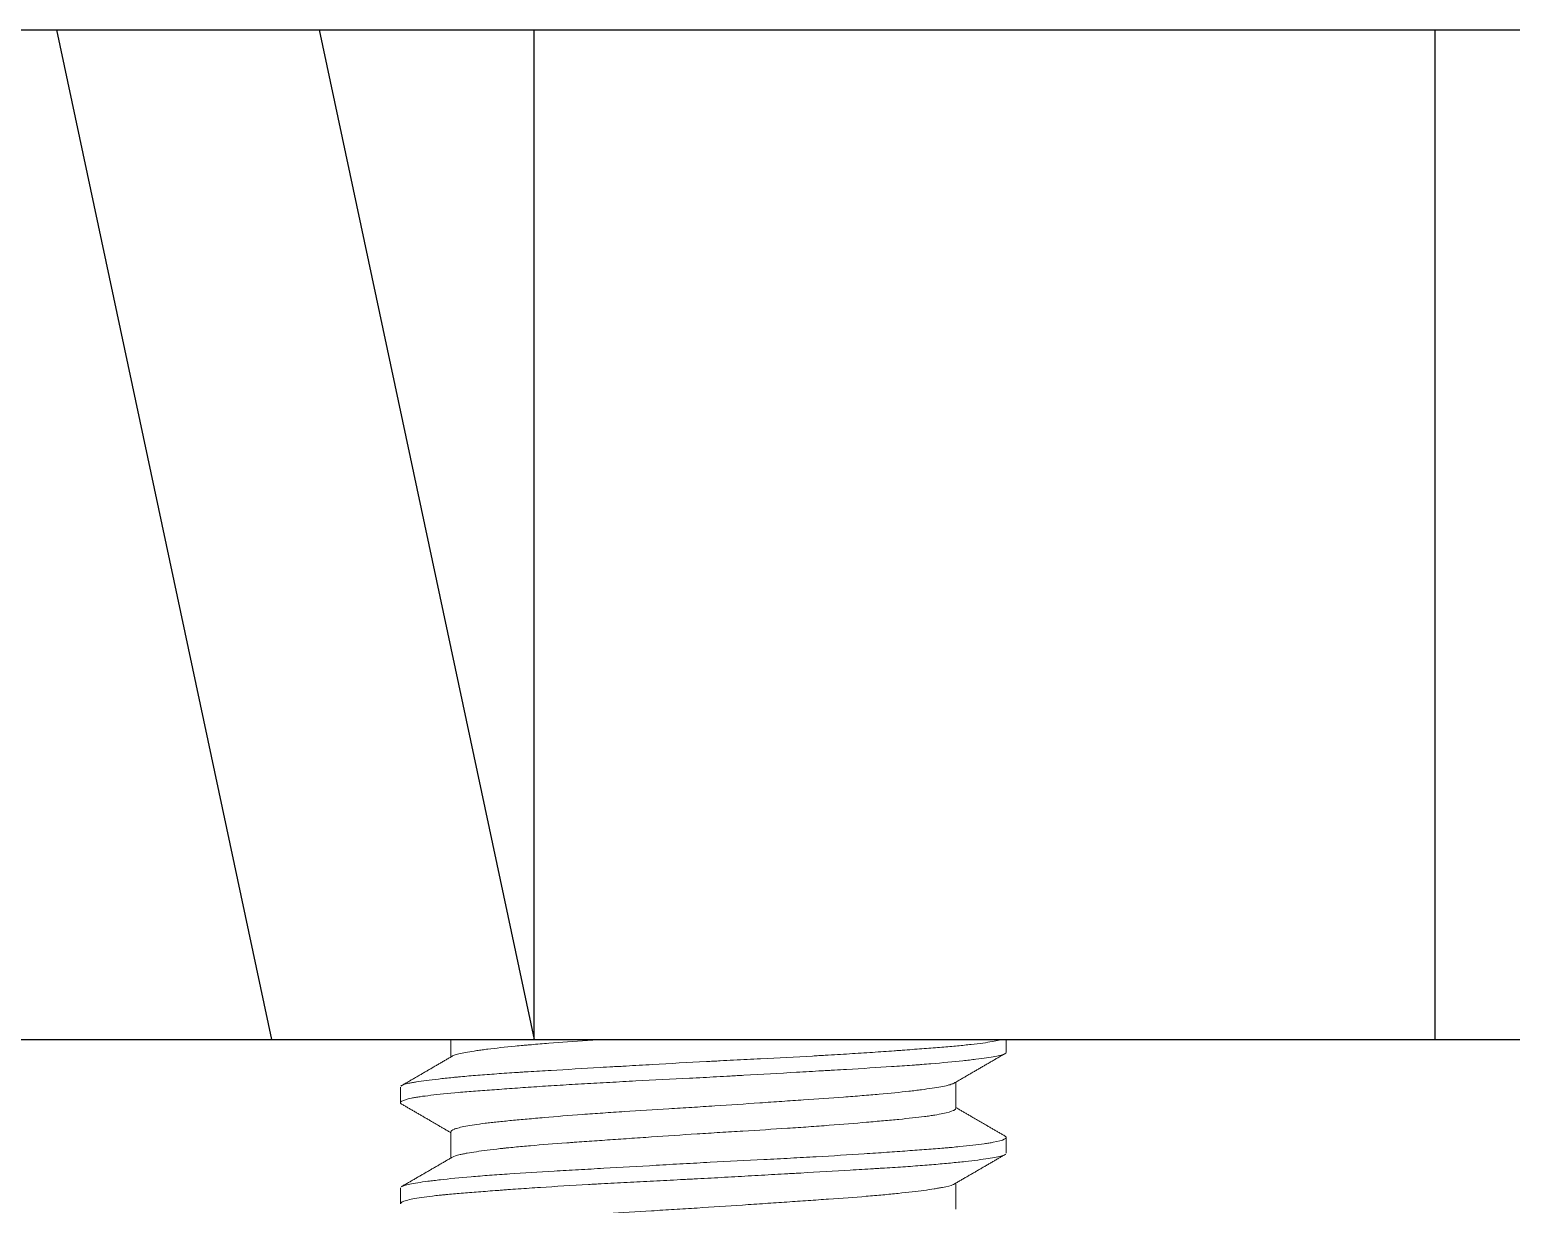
# Model space of a CAD drawing. Extents: x 9509 to 10103, y -14876 to -14456.
# Drawn here: x 9587.74 to 9602.42, y -14784.48 to -14772.84 of the extents above; entities that cross this region are included whole.
import ezdxf

# ---------------------------------------------------------------- set-up
doc = ezdxf.new("R2010")
doc.units = 0
doc.header["$MEASUREMENT"] = 0
doc.linetypes.add('HIDDEN2', pattern=[4.7625, 3.175, -1.5875])
doc.layers.get('0').update_dxf_attribs({"linetype": 'CONTINUOUS'})
doc.layers.add('1', color=4, linetype='HIDDEN2')

msp = doc.modelspace()

# ---------------------------------------------------------------- linework, layer by layer
at = {"color": 7, "linetype": 'Continuous'}
for p, q in [((9575.415, -14772.841), (9627.165, -14772.841)), ((9590.14, -14782.841), (9588.012, -14772.841)), ((9590.61, -14772.841), (9592.738, -14782.841)), ((9592.738, -14782.841), (9592.738, -14772.841)), ((9601.665, -14782.841), (9601.665, -14772.841)), ((9579.665, -14782.841), (9623.793, -14782.841))]:
    msp.add_line(p, q, dxfattribs=at)
at = {"layer": '1', "color": 7, "linetype": 'Continuous', "lineweight": 18}
for p, q in [((9591.915, -14782.841), (9591.915, -14783.015)), ((9597.415, -14782.968), (9597.415, -14782.841)), ((9596.915, -14783.524), (9596.915, -14783.266)), ((9591.415, -14783.313), (9591.415, -14783.469)), ((9591.915, -14783.757), (9591.915, -14784.015)), ((9597.415, -14783.968), (9597.415, -14783.813)), ((9596.915, -14784.524), (9596.915, -14784.266)), ((9591.415, -14784.313), (9591.415, -14784.468))]:
    msp.add_line(p, q, dxfattribs=at)
for points, knots in [([(9597.415, -14782.969), (9597.415, -14782.969), (9597.415, -14782.969), (9597.415, -14782.974), (9597.411, -14782.979), (9597.4, -14782.985), (9597.398, -14782.986), (9597.393, -14782.988), (9597.39, -14782.989), (9597.38, -14782.992), (9597.373, -14782.995), (9597.332, -14783.006), (9597.284, -14783.015), (9597.189, -14783.029), (9597.154, -14783.034), (9597.104, -14783.04), (9597.094, -14783.041), (9597.074, -14783.043), (9597.042, -14783.047), (9597.009, -14783.051), (9596.893, -14783.063), (9596.788, -14783.073), (9596.641, -14783.085), (9596.595, -14783.089), (9596.548, -14783.093), (9596.516, -14783.095), (9596.5, -14783.096), (9596.418, -14783.102), (9596.35, -14783.107), (9596.14, -14783.12), (9595.991, -14783.129), (9595.794, -14783.141), (9595.754, -14783.143), (9595.693, -14783.147), (9595.672, -14783.148), (9595.631, -14783.15), (9595.528, -14783.156), (9595.423, -14783.162), (9595.168, -14783.177), (9594.994, -14783.187), (9594.794, -14783.198), (9594.772, -14783.199), (9594.727, -14783.202), (9594.704, -14783.203), (9594.637, -14783.207), (9594.592, -14783.209), (9594.458, -14783.217), (9594.368, -14783.221), (9594.101, -14783.235), (9593.924, -14783.244), (9593.704, -14783.255), (9593.66, -14783.258), (9593.574, -14783.262), (9593.531, -14783.265), (9593.403, -14783.271), (9593.236, -14783.281), (9593.075, -14783.29), (9592.957, -14783.298), (9592.918, -14783.3), (9592.841, -14783.305), (9592.802, -14783.307), (9592.689, -14783.315), (9592.544, -14783.325), (9592.41, -14783.335), (9592.281, -14783.344), (9592.219, -14783.349), (9592.13, -14783.356), (9592.101, -14783.358), (9592.045, -14783.363), (9592.018, -14783.365), (9591.885, -14783.377), (9591.793, -14783.386), (9591.676, -14783.4), (9591.641, -14783.404), (9591.593, -14783.411), (9591.578, -14783.414), (9591.55, -14783.419), (9591.537, -14783.421), (9591.477, -14783.434), (9591.445, -14783.444), (9591.42, -14783.459), (9591.416, -14783.463), (9591.415, -14783.471), (9591.416, -14783.473), (9591.42, -14783.478), (9591.423, -14783.48), (9591.427, -14783.482)], [0, 0, 0, 0, 0.000888, 0.000888, 0.028641, 0.028641, 0.035579, 0.035579, 0.042518, 0.042518, 0.056394, 0.056394, 0.111901, 0.111901, 0.139654, 0.139654, 0.146592, 0.146592, 0.15353, 0.167407, 0.167407, 0.222913, 0.222913, 0.23679, 0.243728, 0.243728, 0.250666, 0.250666, 0.278419, 0.278419, 0.333925, 0.333925, 0.347802, 0.347802, 0.35474, 0.35474, 0.361679, 0.389432, 0.389432, 0.444938, 0.444938, 0.451876, 0.451876, 0.458814, 0.458814, 0.472691, 0.472691, 0.500444, 0.500444, 0.55595, 0.55595, 0.569827, 0.569827, 0.583703, 0.583703, 0.611456, 0.63921, 0.63921, 0.653086, 0.653086, 0.666963, 0.666963, 0.694716, 0.722469, 0.722469, 0.750222, 0.750222, 0.764099, 0.764099, 0.777975, 0.777975, 0.833481, 0.833481, 0.861234, 0.861234, 0.875111, 0.875111, 0.888988, 0.888988, 0.944494, 0.944494, 0.972247, 0.972247, 0.986123, 0.986123, 1, 1, 1, 1]), ([(9591.425, -14783.3), (9591.43, -14783.296), (9591.438, -14783.293), (9591.461, -14783.285), (9591.478, -14783.281), (9591.51, -14783.274), (9591.522, -14783.271), (9591.547, -14783.267), (9591.56, -14783.265), (9591.632, -14783.253), (9591.705, -14783.244), (9591.835, -14783.229), (9591.882, -14783.224), (9591.945, -14783.218), (9591.958, -14783.216), (9591.984, -14783.214), (9592.024, -14783.21), (9592.065, -14783.206), (9592.15, -14783.199), (9592.21, -14783.194), (9592.335, -14783.185), (9592.4, -14783.18), (9592.502, -14783.173), (9592.554, -14783.17), (9592.608, -14783.166), (9592.644, -14783.164), (9592.662, -14783.163), (9592.755, -14783.157), (9592.83, -14783.153), (9593.062, -14783.139), (9593.223, -14783.13), (9593.434, -14783.117), (9593.477, -14783.115), (9593.541, -14783.111), (9593.563, -14783.11), (9593.606, -14783.108), (9593.715, -14783.101), (9593.824, -14783.095), (9594.088, -14783.08), (9594.266, -14783.07), (9594.469, -14783.06), (9594.491, -14783.058), (9594.536, -14783.056), (9594.559, -14783.055), (9594.626, -14783.051), (9594.671, -14783.049), (9594.805, -14783.042), (9594.894, -14783.038), (9595.157, -14783.024), (9595.328, -14783.015), (9595.518, -14783.005), (9595.539, -14783.003), (9595.58, -14783.001), (9595.643, -14782.997), (9595.704, -14782.994), (9595.824, -14782.987), (9595.98, -14782.977), (9596.129, -14782.967), (9596.236, -14782.96), (9596.289, -14782.956), (9596.341, -14782.952), (9596.376, -14782.95), (9596.393, -14782.948), (9596.477, -14782.942), (9596.542, -14782.937), (9596.664, -14782.928), (9596.78, -14782.919), (9596.884, -14782.91), (9596.957, -14782.903), (9596.981, -14782.901), (9597.026, -14782.896), (9597.048, -14782.894), (9597.153, -14782.882), (9597.222, -14782.873), (9597.303, -14782.858), (9597.326, -14782.853), (9597.355, -14782.846), (9597.363, -14782.843), (9597.371, -14782.841), (9597.371, -14782.841), (9597.372, -14782.841)], [0, 0, 0, 0, 0.0220455, 0.0220455, 0.0513607, 0.0513607, 0.0660183, 0.0660183, 0.0806759, 0.0806759, 0.1393064, 0.1393064, 0.1686216, 0.1686216, 0.1759504, 0.1759504, 0.1832792, 0.1979369, 0.1979369, 0.2272521, 0.2272521, 0.2565673, 0.2565673, 0.2712249, 0.2785537, 0.2785537, 0.2858825, 0.2858825, 0.3151978, 0.3151978, 0.3738282, 0.3738282, 0.3884858, 0.3884858, 0.3958146, 0.3958146, 0.4031435, 0.4324587, 0.4324587, 0.4910891, 0.4910891, 0.4984179, 0.4984179, 0.5057467, 0.5057467, 0.5204044, 0.5204044, 0.5497196, 0.5497196, 0.60835, 0.60835, 0.6156789, 0.6156789, 0.6230077, 0.6376653, 0.6376653, 0.6669805, 0.6962957, 0.6962957, 0.7109533, 0.7182822, 0.7182822, 0.725611, 0.725611, 0.7549262, 0.7549262, 0.7842414, 0.8135566, 0.8135566, 0.8282143, 0.8282143, 0.8428719, 0.8428719, 0.9015023, 0.9015023, 0.9308176, 0.9308176, 0.9454752, 0.9454752, 0.9457088, 0.9457088, 0.9457088, 0.9457088]), ([(9591.927, -14783.009), (9591.93, -14783.006), (9591.934, -14783.004), (9591.944, -14783), (9591.95, -14782.998), (9591.985, -14782.986), (9592.026, -14782.977), (9592.107, -14782.963), (9592.137, -14782.958), (9592.188, -14782.95), (9592.206, -14782.948), (9592.242, -14782.943), (9592.261, -14782.94), (9592.36, -14782.928), (9592.45, -14782.918), (9592.577, -14782.906), (9592.616, -14782.902), (9592.656, -14782.898), (9592.684, -14782.896), (9592.698, -14782.895), (9592.768, -14782.889), (9592.826, -14782.884), (9593.005, -14782.87), (9593.133, -14782.861), (9593.302, -14782.849), (9593.336, -14782.847), (9593.388, -14782.843), (9593.405, -14782.842), (9593.422, -14782.841)], [0, 0, 0, 0, 0.0132906, 0.0132906, 0.028257, 0.028257, 0.0881229, 0.0881229, 0.1180559, 0.1180559, 0.1330224, 0.1330224, 0.1479888, 0.1479888, 0.2078547, 0.2078547, 0.2228212, 0.2303044, 0.2303044, 0.2377877, 0.2377877, 0.2677206, 0.2677206, 0.3275865, 0.3275865, 0.342553, 0.342553, 0.3498205, 0.3498205, 0.3498205, 0.3498205]), ([(9596.896, -14783.277), (9596.892, -14783.279), (9596.887, -14783.281), (9596.875, -14783.285), (9596.865, -14783.289), (9596.852, -14783.292), (9596.844, -14783.294), (9596.839, -14783.296), (9596.796, -14783.306), (9596.744, -14783.316), (9596.649, -14783.33), (9596.614, -14783.335), (9596.557, -14783.342), (9596.537, -14783.345), (9596.495, -14783.35), (9596.474, -14783.352), (9596.364, -14783.365), (9596.266, -14783.375), (9596.104, -14783.389), (9596.047, -14783.394), (9595.958, -14783.401), (9595.928, -14783.403), (9595.867, -14783.408), (9595.836, -14783.41), (9595.678, -14783.422), (9595.546, -14783.431), (9595.338, -14783.445), (9595.267, -14783.45), (9595.122, -14783.46), (9595.049, -14783.465), (9594.828, -14783.48), (9594.679, -14783.49), (9594.49, -14783.503), (9594.452, -14783.505), (9594.376, -14783.51), (9594.338, -14783.512), (9594.224, -14783.52), (9594.149, -14783.524), (9593.925, -14783.538), (9593.778, -14783.547), (9593.598, -14783.559), (9593.562, -14783.561), (9593.49, -14783.566), (9593.455, -14783.568), (9593.351, -14783.576), (9593.283, -14783.58), (9593.085, -14783.595), (9592.959, -14783.605), (9592.812, -14783.618), (9592.782, -14783.62), (9592.726, -14783.625), (9592.698, -14783.628), (9592.617, -14783.635), (9592.565, -14783.64), (9592.467, -14783.649), (9592.421, -14783.654), (9592.355, -14783.66), (9592.323, -14783.664), (9592.293, -14783.667), (9592.273, -14783.67), (9592.263, -14783.671), (9592.177, -14783.682), (9592.114, -14783.691), (9592.037, -14783.706), (9592.015, -14783.711), (9591.986, -14783.718), (9591.978, -14783.721), (9591.966, -14783.724), (9591.962, -14783.726), (9591.955, -14783.728), (9591.952, -14783.729), (9591.926, -14783.74), (9591.915, -14783.749), (9591.915, -14783.758)], [0, 0, 0, 0, 0.013221, 0.013221, 0.028245, 0.035757, 0.035757, 0.043269, 0.043269, 0.103365, 0.103365, 0.133413, 0.133413, 0.148437, 0.148437, 0.163461, 0.163461, 0.223557, 0.223557, 0.253605, 0.253605, 0.268629, 0.268629, 0.283653, 0.283653, 0.34375, 0.34375, 0.373798, 0.373798, 0.403846, 0.403846, 0.463942, 0.463942, 0.478966, 0.478966, 0.49399, 0.49399, 0.524038, 0.524038, 0.584134, 0.584134, 0.599158, 0.599158, 0.614182, 0.614182, 0.64423, 0.64423, 0.704326, 0.704326, 0.71935, 0.71935, 0.734374, 0.734374, 0.764422, 0.764422, 0.79447, 0.79447, 0.809494, 0.817006, 0.817006, 0.824518, 0.824518, 0.884614, 0.884614, 0.914662, 0.914662, 0.929687, 0.929687, 0.937199, 0.937199, 0.944711, 0.944711, 1, 1, 1, 1]), ([(9591.929, -14784.007), (9591.944, -14783.999), (9591.969, -14783.991), (9592.016, -14783.98), (9592.027, -14783.977), (9592.051, -14783.973), (9592.063, -14783.97), (9592.104, -14783.963), (9592.134, -14783.958), (9592.233, -14783.944), (9592.311, -14783.934), (9592.413, -14783.922), (9592.425, -14783.921), (9592.448, -14783.919), (9592.46, -14783.917), (9592.496, -14783.914), (9592.521, -14783.911), (9592.596, -14783.904), (9592.649, -14783.899), (9592.815, -14783.885), (9592.934, -14783.875), (9593.079, -14783.865), (9593.095, -14783.864), (9593.128, -14783.861), (9593.177, -14783.858), (9593.227, -14783.854), (9593.328, -14783.847), (9593.465, -14783.838), (9593.607, -14783.828), (9593.716, -14783.82), (9593.753, -14783.818), (9593.827, -14783.813), (9593.864, -14783.81), (9594.051, -14783.798), (9594.202, -14783.787), (9594.428, -14783.773), (9594.504, -14783.768), (9594.618, -14783.761), (9594.656, -14783.759), (9594.732, -14783.754), (9594.77, -14783.752), (9594.958, -14783.74), (9595.105, -14783.731), (9595.319, -14783.717), (9595.389, -14783.712), (9595.493, -14783.705), (9595.528, -14783.702), (9595.596, -14783.697), (9595.629, -14783.695), (9595.794, -14783.682), (9595.917, -14783.672), (9596.062, -14783.66), (9596.09, -14783.657), (9596.146, -14783.652), (9596.173, -14783.65), (9596.254, -14783.643), (9596.305, -14783.638), (9596.448, -14783.624), (9596.533, -14783.615), (9596.624, -14783.603), (9596.642, -14783.601), (9596.667, -14783.597), (9596.676, -14783.596), (9596.692, -14783.593), (9596.7, -14783.592), (9596.738, -14783.586), (9596.765, -14783.581), (9596.836, -14783.566), (9596.871, -14783.556), (9596.894, -14783.545), (9596.897, -14783.544), (9596.901, -14783.541), (9596.903, -14783.54), (9596.908, -14783.536), (9596.911, -14783.534), (9596.914, -14783.529), (9596.915, -14783.527), (9596.915, -14783.524)], [0, 0, 0, 0, 0.054327, 0.054327, 0.069351, 0.069351, 0.084375, 0.084375, 0.114423, 0.114423, 0.174519, 0.174519, 0.182031, 0.182031, 0.189543, 0.189543, 0.204567, 0.204567, 0.234615, 0.234615, 0.294711, 0.294711, 0.302223, 0.302223, 0.309735, 0.324759, 0.324759, 0.354807, 0.384855, 0.384855, 0.399879, 0.399879, 0.414904, 0.414904, 0.475, 0.475, 0.505048, 0.505048, 0.520072, 0.520072, 0.535096, 0.535096, 0.595192, 0.595192, 0.62524, 0.62524, 0.640264, 0.640264, 0.655288, 0.655288, 0.715384, 0.715384, 0.730408, 0.730408, 0.745432, 0.745432, 0.775481, 0.775481, 0.835577, 0.835577, 0.850601, 0.850601, 0.858113, 0.858113, 0.865625, 0.865625, 0.895673, 0.895673, 0.955769, 0.955769, 0.963281, 0.963281, 0.970793, 0.970793, 0.985817, 0.985817, 1, 1, 1, 1]), ([(9591.428, -14784.298), (9591.43, -14784.297), (9591.432, -14784.296), (9591.438, -14784.293), (9591.441, -14784.292), (9591.447, -14784.29), (9591.45, -14784.289), (9591.483, -14784.279), (9591.527, -14784.27), (9591.616, -14784.256), (9591.65, -14784.251), (9591.696, -14784.245), (9591.706, -14784.244), (9591.726, -14784.241), (9591.736, -14784.24), (9591.767, -14784.237), (9591.788, -14784.234), (9591.899, -14784.222), (9592.001, -14784.212), (9592.173, -14784.197), (9592.234, -14784.192), (9592.33, -14784.185), (9592.363, -14784.183), (9592.429, -14784.178), (9592.463, -14784.176), (9592.635, -14784.164), (9592.782, -14784.155), (9593.016, -14784.142), (9593.096, -14784.137), (9593.261, -14784.127), (9593.344, -14784.123), (9593.597, -14784.108), (9593.77, -14784.098), (9593.992, -14784.086), (9594.036, -14784.083), (9594.126, -14784.078), (9594.171, -14784.076), (9594.306, -14784.068), (9594.395, -14784.063), (9594.663, -14784.049), (9594.84, -14784.04), (9595.06, -14784.029), (9595.104, -14784.027), (9595.192, -14784.022), (9595.236, -14784.02), (9595.365, -14784.013), (9595.449, -14784.009), (9595.698, -14783.994), (9595.857, -14783.985), (9596.047, -14783.972), (9596.085, -14783.97), (9596.159, -14783.965), (9596.196, -14783.962), (9596.303, -14783.955), (9596.371, -14783.95), (9596.503, -14783.94), (9596.566, -14783.936), (9596.687, -14783.926), (9596.745, -14783.922), (9596.813, -14783.916), (9596.827, -14783.915), (9596.853, -14783.913), (9596.893, -14783.909), (9596.93, -14783.906), (9597.001, -14783.899), (9597.09, -14783.89), (9597.164, -14783.88), (9597.214, -14783.873), (9597.238, -14783.87), (9597.267, -14783.865), (9597.28, -14783.862), (9597.339, -14783.851), (9597.375, -14783.841), (9597.406, -14783.826), (9597.412, -14783.821), (9597.415, -14783.814), (9597.416, -14783.812), (9597.414, -14783.808), (9597.414, -14783.807), (9597.412, -14783.805), (9597.41, -14783.803), (9597.406, -14783.8), (9597.403, -14783.798), (9597.399, -14783.796)], [0, 0, 0, 0, 0.007613, 0.007613, 0.014716, 0.014716, 0.021818, 0.021818, 0.078636, 0.078636, 0.107045, 0.107045, 0.114147, 0.114147, 0.12125, 0.12125, 0.135454, 0.135454, 0.192273, 0.192273, 0.220682, 0.220682, 0.234886, 0.234886, 0.249091, 0.249091, 0.305909, 0.305909, 0.334318, 0.334318, 0.362727, 0.362727, 0.419545, 0.419545, 0.43375, 0.43375, 0.447954, 0.447954, 0.476363, 0.476363, 0.533182, 0.533182, 0.547386, 0.547386, 0.561591, 0.561591, 0.59, 0.59, 0.646818, 0.646818, 0.661023, 0.661023, 0.675227, 0.675227, 0.703636, 0.703636, 0.732045, 0.732045, 0.760454, 0.760454, 0.767557, 0.767557, 0.774659, 0.788864, 0.788864, 0.817273, 0.845682, 0.845682, 0.859886, 0.866989, 0.874091, 0.874091, 0.930909, 0.930909, 0.959318, 0.959318, 0.973523, 0.973523, 0.980625, 0.980625, 0.987727, 0.987727, 1, 1, 1, 1]), ([(9597.404, -14783.982), (9597.397, -14783.986), (9597.387, -14783.991), (9597.358, -14783.999), (9597.339, -14784.004), (9597.293, -14784.013), (9597.266, -14784.017), (9597.175, -14784.031), (9597.099, -14784.041), (9596.987, -14784.053), (9596.963, -14784.056), (9596.915, -14784.061), (9596.889, -14784.063), (9596.811, -14784.071), (9596.756, -14784.076), (9596.64, -14784.085), (9596.579, -14784.09), (9596.452, -14784.1), (9596.385, -14784.104), (9596.281, -14784.111), (9596.246, -14784.113), (9596.192, -14784.117), (9596.173, -14784.118), (9596.137, -14784.12), (9596.044, -14784.126), (9595.949, -14784.132), (9595.715, -14784.145), (9595.552, -14784.155), (9595.36, -14784.166), (9595.339, -14784.167), (9595.296, -14784.169), (9595.274, -14784.171), (9595.209, -14784.174), (9595.166, -14784.177), (9595.035, -14784.184), (9594.86, -14784.194), (9594.682, -14784.204), (9594.504, -14784.214), (9594.414, -14784.219), (9594.301, -14784.225), (9594.279, -14784.226), (9594.234, -14784.228), (9594.166, -14784.232), (9594.099, -14784.235), (9593.966, -14784.242), (9593.79, -14784.251), (9593.617, -14784.26), (9593.489, -14784.267), (9593.425, -14784.27), (9593.362, -14784.274), (9593.32, -14784.276), (9593.299, -14784.277), (9593.111, -14784.288), (9592.952, -14784.298), (9592.727, -14784.312), (9592.654, -14784.317), (9592.547, -14784.325), (9592.512, -14784.327), (9592.461, -14784.331), (9592.444, -14784.332), (9592.41, -14784.335), (9592.393, -14784.336), (9592.311, -14784.342), (9592.248, -14784.347), (9592.128, -14784.356), (9592.015, -14784.365), (9591.914, -14784.374), (9591.854, -14784.38), (9591.843, -14784.381), (9591.82, -14784.383), (9591.809, -14784.384), (9591.776, -14784.388), (9591.754, -14784.39), (9591.654, -14784.402), (9591.588, -14784.411), (9591.513, -14784.426), (9591.491, -14784.431), (9591.465, -14784.439), (9591.457, -14784.441), (9591.443, -14784.446), (9591.437, -14784.449), (9591.423, -14784.456), (9591.417, -14784.461), (9591.415, -14784.467), (9591.415, -14784.468), (9591.415, -14784.469)], [0, 0, 0, 0, 0.027154, 0.027154, 0.056414, 0.056414, 0.085674, 0.085674, 0.144195, 0.144195, 0.158825, 0.158825, 0.173455, 0.173455, 0.202715, 0.202715, 0.231976, 0.231976, 0.261236, 0.261236, 0.275866, 0.275866, 0.283181, 0.283181, 0.290496, 0.319756, 0.319756, 0.378277, 0.378277, 0.385592, 0.385592, 0.392907, 0.392907, 0.407537, 0.407537, 0.436797, 0.466058, 0.466058, 0.495318, 0.495318, 0.502633, 0.502633, 0.509948, 0.524578, 0.524578, 0.553839, 0.583099, 0.583099, 0.597729, 0.605044, 0.605044, 0.612359, 0.612359, 0.67088, 0.67088, 0.70014, 0.70014, 0.71477, 0.71477, 0.722085, 0.722085, 0.7294, 0.7294, 0.75866, 0.75866, 0.787921, 0.817181, 0.817181, 0.824496, 0.824496, 0.831811, 0.831811, 0.846441, 0.846441, 0.904962, 0.904962, 0.934222, 0.934222, 0.948852, 0.948852, 0.963482, 0.963482, 0.992743, 0.992743, 1, 1, 1, 1]), ([(9596.902, -14784.274), (9596.898, -14784.276), (9596.894, -14784.278), (9596.868, -14784.289), (9596.833, -14784.298), (9596.772, -14784.31), (9596.759, -14784.312), (9596.739, -14784.316), (9596.732, -14784.317), (9596.717, -14784.319), (9596.709, -14784.321), (9596.671, -14784.327), (9596.637, -14784.332), (9596.528, -14784.346), (9596.443, -14784.356), (9596.322, -14784.369), (9596.297, -14784.371), (9596.246, -14784.376), (9596.22, -14784.379), (9596.141, -14784.386), (9596.085, -14784.391), (9595.913, -14784.405), (9595.789, -14784.414), (9595.623, -14784.426), (9595.59, -14784.428), (9595.522, -14784.433), (9595.488, -14784.435), (9595.385, -14784.442), (9595.245, -14784.452), (9595.101, -14784.462), (9594.991, -14784.469), (9594.954, -14784.472), (9594.88, -14784.477), (9594.842, -14784.479), (9594.654, -14784.492), (9594.504, -14784.502), (9594.278, -14784.516), (9594.202, -14784.521), (9594.089, -14784.528), (9594.052, -14784.53), (9593.976, -14784.535), (9593.939, -14784.537), (9593.753, -14784.549), (9593.609, -14784.558), (9593.4, -14784.572), (9593.331, -14784.577), (9593.23, -14784.584), (9593.196, -14784.587), (9593.131, -14784.592), (9593.098, -14784.594), (9592.939, -14784.607), (9592.82, -14784.617), (9592.682, -14784.629), (9592.655, -14784.631), (9592.602, -14784.636), (9592.576, -14784.639), (9592.5, -14784.646), (9592.452, -14784.65), (9592.317, -14784.664), (9592.239, -14784.673), (9592.155, -14784.685), (9592.139, -14784.688), (9592.109, -14784.693), (9592.094, -14784.695), (9592.053, -14784.702), (9592.03, -14784.707), (9591.968, -14784.722), (9591.941, -14784.732), (9591.925, -14784.743), (9591.923, -14784.745), (9591.92, -14784.747), (9591.919, -14784.748), (9591.916, -14784.752), (9591.915, -14784.755), (9591.915, -14784.757), (9591.915, -14784.757), (9591.915, -14784.757)], [0, 0, 0, 0, 0.013384, 0.013384, 0.073135, 0.073135, 0.088073, 0.088073, 0.095542, 0.095542, 0.103011, 0.103011, 0.132886, 0.132886, 0.192638, 0.192638, 0.207576, 0.207576, 0.222514, 0.222514, 0.252389, 0.252389, 0.312141, 0.312141, 0.327079, 0.327079, 0.342017, 0.342017, 0.371892, 0.401768, 0.401768, 0.416706, 0.416706, 0.431644, 0.431644, 0.491395, 0.491395, 0.521271, 0.521271, 0.536209, 0.536209, 0.551147, 0.551147, 0.610898, 0.610898, 0.640774, 0.640774, 0.655712, 0.655712, 0.670649, 0.670649, 0.730401, 0.730401, 0.745339, 0.745339, 0.760277, 0.760277, 0.790152, 0.790152, 0.849904, 0.849904, 0.864842, 0.864842, 0.879779, 0.879779, 0.909655, 0.909655, 0.969407, 0.969407, 0.976876, 0.976876, 0.984344, 0.984344, 0.999282, 0.999282, 1, 1, 1, 1])]:
    msp.add_open_spline(points, degree=3, knots=knots, dxfattribs=at)
for points in [[(9596.892, -14783.279), (9597.149, -14783.13), (9597.406, -14782.981)], [(9591.932, -14783.005), (9591.675, -14783.155), (9591.418, -14783.304)], [(9591.418, -14783.477), (9591.667, -14783.621), (9591.915, -14783.766)], [(9597.406, -14783.8), (9597.161, -14783.658), (9596.915, -14783.515)], [(9591.937, -14784.003), (9591.679, -14784.153), (9591.421, -14784.302)], [(9596.897, -14784.276), (9597.155, -14784.127), (9597.412, -14783.977)]]:
    msp.add_open_spline(points, degree=2, dxfattribs=at)

doc.saveas('drawing.dxf')
